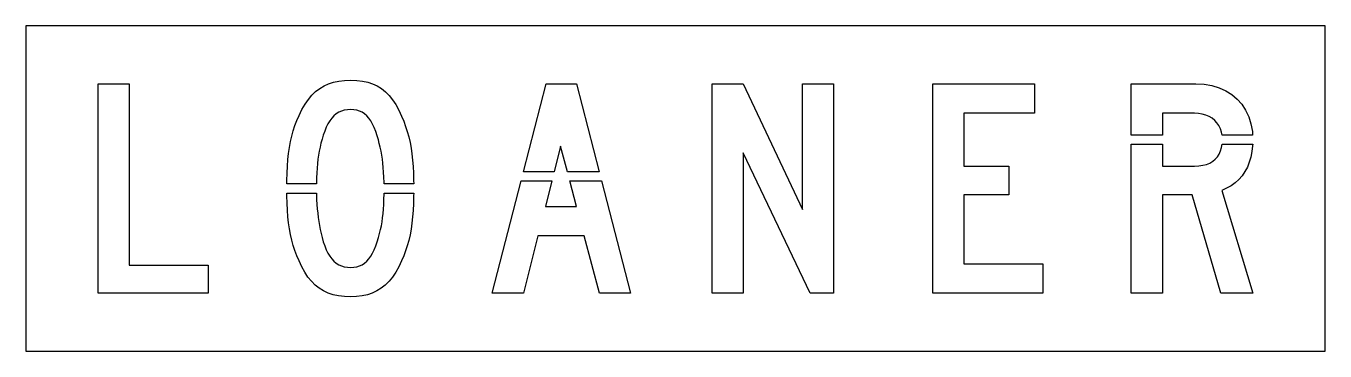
# Model space of a CAD drawing. Extents: x 0 to 72, y 0 to 18.
import ezdxf

# ---------------------------------------------------------------- set-up
doc = ezdxf.new("R2010")
doc.units = 0
doc.layers.add('CUT', color=7, linetype='Continuous')
doc.layers.add('OUTSIDE', color=1, linetype='Continuous')

msp = doc.modelspace()

# ---------------------------------------------------------------- linework, layer by layer
at = {"layer": 'CUT'}
for points in [[(5.7256, 4.7484), (10.1044, 4.7484), (10.1044, 3.2029), (4, 3.2029), (4, 14.7971), (5.7256, 14.7971)], [(19.8055, 10.1583), (19.7827, 10.4006), (19.7539, 10.6325), (19.7191, 10.8539), (19.6795, 11.0696), (19.6351, 11.2806), (19.5847, 11.4881), (19.5295, 11.6968), (19.4695, 11.909), (19.3915, 12.1513), (19.3075, 12.3704), (19.2151, 12.5664), (19.1155, 12.7403), (19.0075, 12.8922), (18.8899, 13.022), (18.7651, 13.131), (18.6307, 13.2191), (18.4867, 13.2875), (18.3331, 13.3351), (18.1687, 13.3641), (17.9959, 13.3733), (17.8123, 13.3641), (17.6407, 13.3351), (17.4799, 13.2875), (17.3311, 13.2214), (17.1919, 13.1345), (17.0635, 13.0278), (16.9447, 12.9003), (16.8355, 12.753), (16.7347, 12.5838), (16.6411, 12.3936), (16.5571, 12.1826), (16.4791, 11.9496), (16.4107, 11.7281), (16.3495, 11.509), (16.2967, 11.291), (16.2499, 11.0707), (16.2115, 10.847), (16.1791, 10.6174), (16.1539, 10.3786), (16.1335, 10.1293), (16.1191, 9.8672), (16.1083, 9.589), (16.1023, 9.2945), (16.1022, 9.251), (14.4603, 9.251), (14.4619, 9.4464), (14.4739, 9.8499), (14.4931, 10.2336), (14.5207, 10.5977), (14.5591, 10.9455), (14.6059, 11.2783), (14.6635, 11.5971), (14.7331, 11.9043), (14.8135, 12.2012), (14.9071, 12.4899), (15.0127, 12.7716), (15.1327, 13.0475), (15.2947, 13.3768), (15.4675, 13.6725), (15.6511, 13.9368), (15.8467, 14.1687), (16.0555, 14.3704), (16.2799, 14.5432), (16.5199, 14.6858), (16.7755, 14.8017), (17.0503, 14.8899), (17.3443, 14.9525), (17.6599, 14.9884), (17.9959, 15), (18.3319, 14.9884), (18.6463, 14.9513), (18.9391, 14.8887), (19.2139, 14.8006), (19.4683, 14.6835), (19.7059, 14.5374), (19.9267, 14.3623), (20.1319, 14.1571), (20.3227, 13.9194), (20.4991, 13.6493), (20.6635, 13.3455), (20.8171, 13.007), (20.9359, 12.7229), (21.0415, 12.4377), (21.1351, 12.1501), (21.2155, 11.8557), (21.2851, 11.5542), (21.3427, 11.2423), (21.3907, 10.9177), (21.4279, 10.578), (21.4555, 10.2209), (21.4759, 9.8441), (21.4867, 9.4441), (21.4884, 9.251), (19.8461, 9.251), (19.8451, 9.3339), (19.8379, 9.6272), (19.8247, 9.9009)], [(30.5182, 14.7971), (31.7751, 9.9223), (30.0095, 9.9223), (29.6338, 11.3397), (29.276, 9.9223), (27.5766, 9.9223), (28.8334, 14.7971)], [(38.0294, 3.2029), (38.0294, 14.7971), (39.755, 14.7971), (43.0394, 7.8406), (43.0394, 14.7971), (44.7662, 14.7971), (44.7662, 3.2029), (43.4606, 3.2029), (39.755, 10.9733), (39.755, 3.2029)], [(55.8977, 13.1693), (51.9821, 13.1693), (51.9821, 10.2406), (54.4661, 10.2406), (54.4661, 8.6545), (51.9821, 8.6545), (51.9821, 4.8307), (56.3609, 4.8307), (56.3609, 3.2029), (50.2565, 3.2029), (50.2565, 14.7971), (55.8977, 14.7971)], [(65.8844, 12.7728), (65.738, 12.891), (65.5736, 12.9896), (65.3924, 13.0672), (65.1944, 13.1241), (64.9832, 13.1577), (64.7576, 13.1693), (62.9888, 13.1693), (62.9888, 11.9559), (61.2632, 11.9559), (61.2632, 14.7971), (64.8416, 14.7971), (65.3024, 14.7716), (65.7332, 14.6986), (66.134, 14.5768), (66.5024, 14.411), (66.836, 14.2023), (67.1312, 13.953), (67.388, 13.6643), (67.6016, 13.3386), (67.7732, 12.978), (67.8968, 12.5838), (67.9736, 12.1594), (67.9854, 11.9559), (66.2957, 11.9559), (66.2648, 12.1246), (66.2024, 12.3113), (66.1172, 12.4829), (66.0104, 12.6371)], [(62.9888, 11.4539), (62.9888, 10.2406), (64.7576, 10.2406), (65, 10.2522), (65.2244, 10.2846), (65.4272, 10.338), (65.6108, 10.4122), (65.774, 10.5072), (65.9156, 10.622), (66.0368, 10.7565), (66.1364, 10.9096), (66.2144, 11.0823), (66.2708, 11.2725), (66.3002, 11.4539), (67.9911, 11.4539), (67.988, 11.3675), (67.9508, 11.0452), (67.8896, 10.7403), (67.8044, 10.4528), (67.6952, 10.1849), (67.5632, 9.9357), (67.406, 9.7072), (67.226, 9.4997), (67.0232, 9.3142), (66.7964, 9.1519), (66.5456, 9.0128), (66.2732, 8.898), (68, 3.2029), (66.2312, 3.2029), (64.6316, 8.6545), (62.9888, 8.6545), (62.9888, 3.2029), (61.2632, 3.2029), (61.2632, 11.4539)], [(29.1493, 9.4203), (28.7914, 8.0029), (30.5182, 8.0029), (30.1426, 9.4203), (31.9045, 9.4203), (33.5074, 3.2029), (31.7806, 3.2029), (30.9382, 6.3762), (28.3702, 6.3762), (27.5698, 3.2029), (25.8442, 3.2029), (27.4472, 9.4203)], [(21.2851, 6.4307), (21.2155, 6.127), (21.1351, 5.8336), (21.0415, 5.5484), (20.9359, 5.269), (20.8171, 4.993), (20.6635, 4.6626), (20.4967, 4.3646), (20.3167, 4.098), (20.1223, 3.8614), (19.9135, 3.6551), (19.6903, 3.4777), (19.4503, 3.3293), (19.1947, 3.2087), (18.9223, 3.1159), (18.6319, 3.051), (18.3223, 3.0128), (17.9959, 3), (17.6491, 3.0128), (17.3275, 3.051), (17.0275, 3.1159), (16.7479, 3.2087), (16.4887, 3.3293), (16.2487, 3.4777), (16.0255, 3.6551), (15.8179, 3.8614), (15.6271, 4.098), (15.4495, 4.3646), (15.2851, 4.6626), (15.1327, 4.993), (15.0127, 5.2771), (14.9071, 5.5623), (14.8135, 5.851), (14.7331, 6.1455), (14.6635, 6.4481), (14.6059, 6.7623), (14.5591, 7.0904), (14.5207, 7.4336), (14.4931, 7.7965), (14.4739, 8.1791), (14.4619, 8.5872), (14.4606, 8.749), (16.1029, 8.749), (16.1035, 8.6754), (16.1107, 8.3901), (16.1239, 8.1212), (16.1431, 7.8672), (16.1671, 7.6261), (16.1959, 7.393), (16.2295, 7.167), (16.2691, 6.9455), (16.3135, 6.7252), (16.3639, 6.5049), (16.4191, 6.2812), (16.4791, 6.0504), (16.5571, 5.8174), (16.6411, 5.6064), (16.7347, 5.4162), (16.8355, 5.247), (16.9447, 5.0997), (17.0635, 4.9722), (17.1919, 4.8655), (17.3311, 4.7786), (17.4799, 4.7125), (17.6407, 4.6649), (17.8123, 4.6359), (17.9959, 4.6267), (18.1687, 4.6359), (18.3331, 4.6649), (18.4867, 4.7125), (18.6307, 4.7786), (18.7651, 4.8655), (18.8899, 4.9722), (19.0075, 5.0997), (19.1155, 5.247), (19.2151, 5.4162), (19.3075, 5.6064), (19.3915, 5.8174), (19.4695, 6.0504), (19.5391, 6.28), (19.5991, 6.5026), (19.6531, 6.7206), (19.6987, 6.9386), (19.7371, 7.1577), (19.7695, 7.3826), (19.7947, 7.6168), (19.8151, 7.8614), (19.8307, 8.1212), (19.8403, 8.3994), (19.8463, 8.6974), (19.8467, 8.749), (21.4881, 8.749), (21.4867, 8.5861), (21.4759, 8.1768), (21.4555, 7.7907), (21.4279, 7.4243), (21.3907, 7.0777), (21.3427, 6.7472)]]:
    msp.add_lwpolyline(points, close=True, dxfattribs=at)
at = {"layer": 'OUTSIDE'}
msp.add_lwpolyline([(0, 0), (72, 0), (72, 18), (0, 18)], close=True, dxfattribs=at)

doc.saveas('drawing.dxf')
